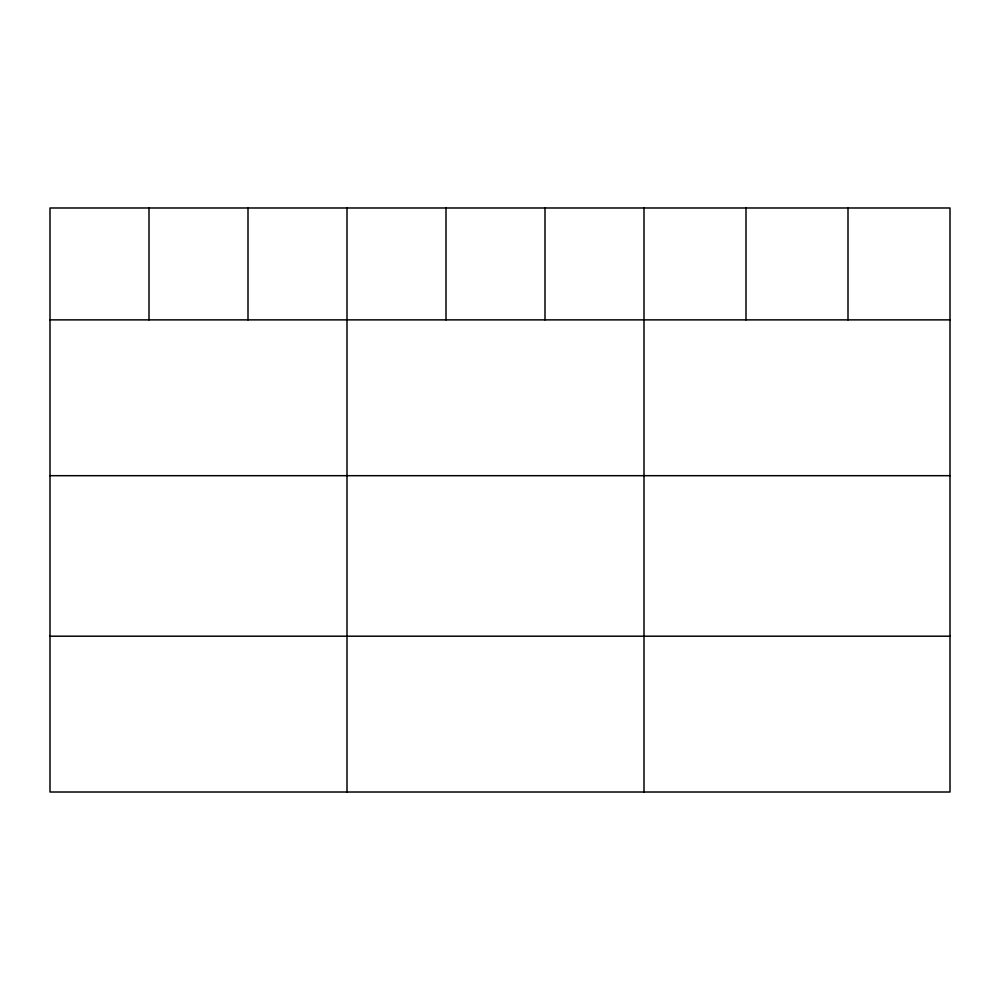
<?xml version="1.0" encoding="UTF-8"?>
<svg xmlns="http://www.w3.org/2000/svg" width="1000" height="1000" viewBox="0 0 1000 1000"><rect width="100%" height="100%" fill="white"/><g stroke="black" fill="none" stroke-linecap="round" stroke-linejoin="round"><path stroke-width="1.5" d="M950 319.875L950 792.013L50 792.013L50 207.987L950 207.987L950 319.875L50 319.875M50 475.688L950 475.688M50 636.2L950 636.2M848 207.987L848 319.875M746 207.987L746 319.875M644 207.987L644 792.013M545 207.987L545 319.875M446 207.987L446 319.875M347 207.987L347 792.013M248 207.987L248 319.875M149 207.987L149 319.875"/></g></svg>
